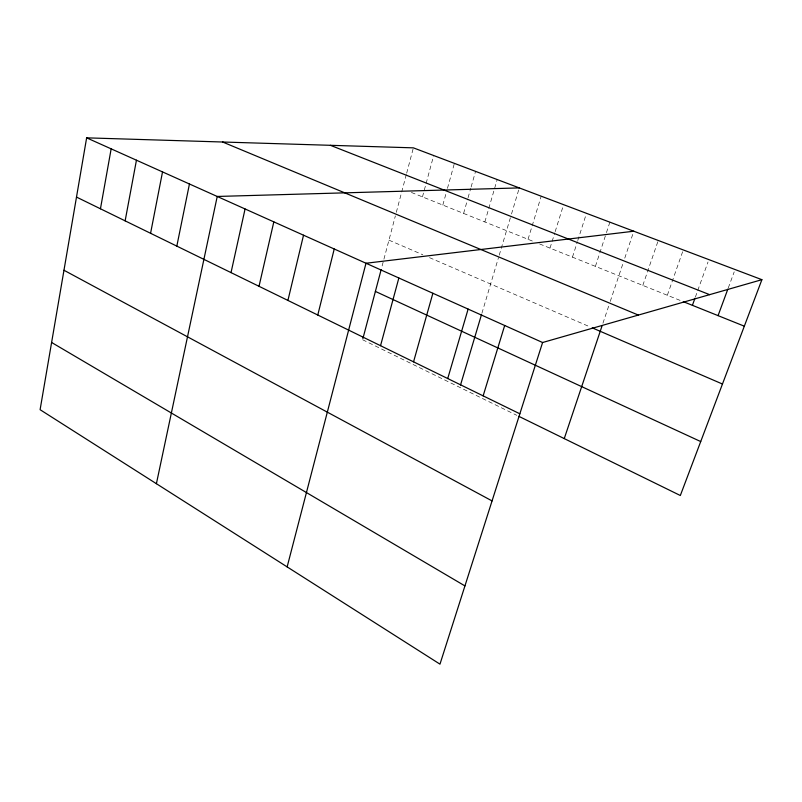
<?xml version="1.0" encoding="UTF-8"?>
<svg xmlns="http://www.w3.org/2000/svg" width="802" height="802" viewBox="0 0 802 802"><rect width="100%" height="100%" fill="white"/><g stroke="black" fill="none" stroke-linecap="round" stroke-linejoin="round"><path stroke-width="0.6" stroke-dasharray="4.01 3.01" d="M382.123 265.973L395.376 215.858M396.308 212.36L406.353 174.395M406.674 173.192L413.381 147.849M422.464 196.891L433.671 155.528M442.824 205.061L446.123 193.152M447.446 188.39L454.393 163.367M463.606 213.422L467.706 198.996M468.047 197.803L470.784 188.189M471.125 186.986L475.556 171.367M484.849 221.943L497.19 179.548M481.912 313.261L498.523 257.542M499.215 255.206L511.145 215.227M511.496 214.034L519.285 187.909M528.047 239.307L541.2 196.199M550.012 248.129L554.784 232.861M555.154 231.688L563.595 204.67M572.458 257.141L577.39 241.753M577.761 240.56L586.483 213.322M595.405 266.364L606.061 233.803M606.442 232.64L609.871 222.174M602.924 323.266L609.46 303.768M610.242 301.432L623.174 262.876M624.748 258.194L633.791 231.217M642.813 285.412L658.241 240.47M667.334 295.256L683.264 249.933M695.364 297.121L708.026 261.963M728.266 287.968L734.221 271.838M411.386 192.44L533.831 241.623M539.606 243.948L681.008 300.75M388.95 240.149L422.834 254.765M429.491 257.642L589.941 326.855M362.604 339.727L516.789 415.326"/><path stroke-width="1.2" d="M761.9 279.677L413.381 147.849L86.636 137.844L40.1 409.692L439.977 664.156L542.593 342.514L761.9 279.677L680.327 495.506L518.984 416.398M100.45 208.791L111.157 148.851M125.132 220.861L136.45 160.2M150.575 233.292L162.525 171.909M176.821 246.124L189.442 183.989M156.4 483.706L217.222 196.46L519.285 187.909M231.026 272.62L245.071 208.961M259.016 286.304L273.823 221.873M287.918 300.429L303.527 235.207M317.772 315.026L334.233 248.991M287.136 566.904L365.993 263.246L633.791 231.217M362.915 338.524L381.161 269.612M380.539 345.702L398.855 277.993M413.551 361.842L432.88 293.271M447.727 378.544L468.127 309.091M460.518 385.02L481.551 314.454M483.145 395.857L504.679 325.502M564.257 438.594L602.152 325.562M692.407 305.331L694.943 298.294M718.061 315.637L727.845 289.121M330.414 145.312L709.63 294.655M683.294 301.662L744.326 326.183M222.615 142.004L638.362 315.076M592.227 327.848L722.462 384.028M86.636 137.844L542.593 342.514M375.386 291.417L700.717 441.561M76.501 197.081L519.846 413.802M63.97 270.254L492.057 500.909M51.609 342.474L464.939 585.911"/></g></svg>
